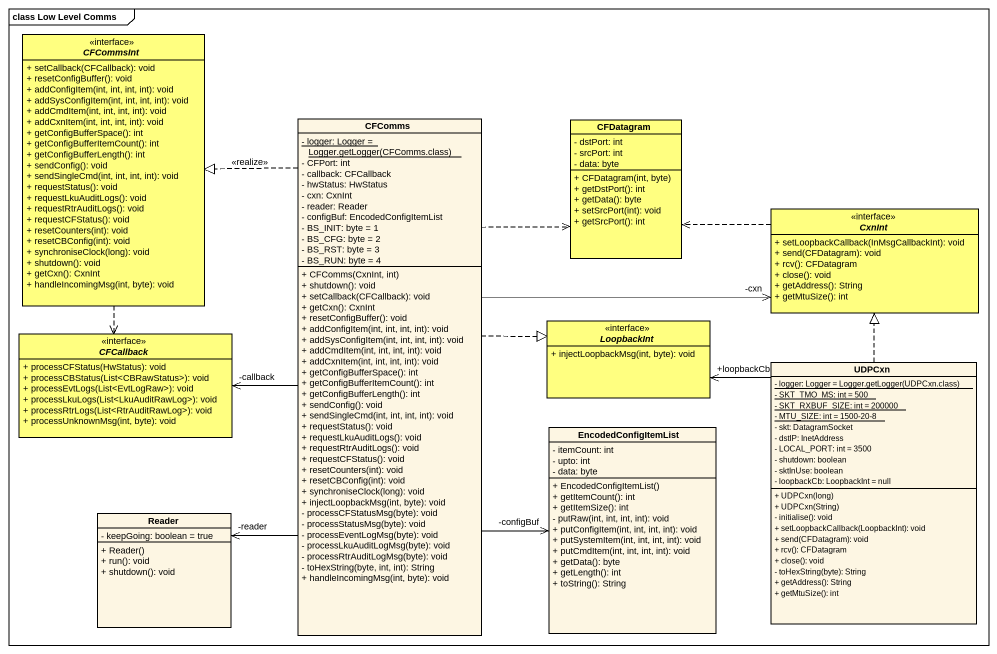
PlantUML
@startuml
mainframe class Low Level Comms
hide circle
hide empty members
skinparam classAttributeIconSize 0
interface CFCommsInt <<interface>> #FFFF80 {
  + setCallback(CFCallback): void
  + resetConfigBuffer(): void
  + addConfigItem(int, int, int, int): void
  + addSysConfigItem(int, int, int, int): void
  + addCmdItem(int, int, int, int): void
  + addCxnItem(int, int, int, int): void
  + getConfigBufferSpace(): int
  + getConfigBufferItemCount(): int
  + getConfigBufferLength(): int
  + sendConfig(): void
  + sendSingleCmd(int, int, int, int): void
  + requestStatus(): void
  + requestLkuAuditLogs(): void
  + requestRtrAuditLogs(): void
  + requestCFStatus(): void
  + resetCounters(int): void
  + resetCBConfig(int): void
  + synchroniseClock(long): void
  + shutdown(): void
  + getCxn(): CxnInt
  + handleIncomingMsg(int, byte): void
}
class CFComms {
  {static} {field} - logger: Logger = Logger.getLogger(CFComms.class)
  - CFPort: int
  - callback: CFCallback
  - hwStatus: HwStatus
  - cxn: CxnInt
  - reader: Reader
  - configBuf: EncodedConfigItemList
  - BS_INIT: byte = 1
  - BS_CFG: byte = 2
  - BS_RST: byte = 3
  - BS_RUN: byte = 4
  + CFComms(CxnInt, int)
  + shutdown(): void
  + setCallback(CFCallback): void
  + getCxn(): CxnInt
  + resetConfigBuffer(): void
  + addConfigItem(int, int, int, int): void
  + addSysConfigItem(int, int, int, int): void
  + addCmdItem(int, int, int, int): void
  + addCxnItem(int, int, int, int): void
  + getConfigBufferSpace(): int
  + getConfigBufferItemCount(): int
  + getConfigBufferLength(): int
  + sendConfig(): void
  + sendSingleCmd(int, int, int, int): void
  + requestStatus(): void
  + requestLkuAuditLogs(): void
  + requestRtrAuditLogs(): void
  + requestCFStatus(): void
  + resetCounters(int): void
  + resetCBConfig(int): void
  + synchroniseClock(long): void
  + injectLoopbackMsg(int, byte): void
  - processCFStatusMsg(byte): void
  - processStatusMsg(byte): void
  - processEventLogMsg(byte): void
  - processLkuAuditLogMsg(byte): void
  - processRtrAuditLogMsg(byte): void
  - toHexString(byte, int, int): String
  + handleIncomingMsg(int, byte): void
}
class CFDatagram #FFFF80 {
  - dstPort: int
  - srcPort: int
  - data: byte
  + CFDatagram(int, byte)
  + getDstPort(): int
  + getData(): byte
  + setSrcPort(int): void
  + getSrcPort(): int
}
interface CxnInt <<interface>> #FFFF80 {
  + setLoopbackCallback(InMsgCallbackInt): void
  + send(CFDatagram): void
  + rcv(): CFDatagram
  + close(): void
  + getAddress(): String
  + getMtuSize(): int
}
interface LoopbackInt <<interface>> #FFFF80 {
  + injectLoopbackMsg(int, byte): void
}
interface CFCallback <<interface>> #FFFF80 {
  + processCFStatus(HwStatus): void
  + processCBStatus(List<CBRawStatus>): void
  + processEvtLogs(List<EvtLogRaw>): void
  + processLkuLogs(List<LkuAuditRawLog>): void
  + processRtrLogs(List<RtrAuditRawLog>): void
  + processUnknownMsg(int, byte): void
}
class UDPCxn {
  {static} {field} - logger: Logger = Logger.getLogger(UDPCxn.class)
  {static} - SKT_TMO_MS: int = 500
  {static} - SKT_RXBUF_SIZE: int = 200000
  {static} - MTU_SIZE: int = 1500-20-8
  - skt: DatagramSocket
  - dstIP: InetAddress
  - LOCAL_PORT: int = 3500
  - shutdown: boolean
  - sktInUse: boolean
  - loopbackCb: LoopbackInt = null
  + UDPCxn(long)
  + UDPCxn(String)
  - initialise(): void
  + setLoopbackCallback(LoopbackInt): void
  + send(CFDatagram): void
  + rcv(): CFDatagram
  + close(): void
  - toHexString(byte): String
  + getAddress(): String
  + getMtuSize(): int
}
class EncodedConfigItemList {
  - itemCount: int
  - upto: int
  - data: byte
  + EncodedConfigItemList()
  + getItemCount(): int
  + getItemSize(): int
  - putRaw(int, int, int, int): void
  + putConfigItem(int, int, int, int): void
  + putSystemItem(int, int, int, int): void
  + putCmdItem(int, int, int, int): void
  + getData(): byte
  + getLength(): int
  + toString(): String
}
class Reader {
  - keepGoing: boolean = true
  + Reader()
  + run(): void
  + shutdown(): void
}
CFCommsInt ..> CFCallback
CFComms .up.|> CFCommsInt : <<realize>>
CFComms .up.> CFDatagram
CFComms -right-> "-cxn" CxnInt
CFComms .right.|> LoopbackInt
CFComms -left-> "-callback" CFCallback
CFComms --> "-configBuf" EncodedConfigItemList
CFComms --> "-reader" Reader
CxnInt .left.> CFDatagram
UDPCxn .up.|> CxnInt
UDPCxn -left-> "+loopbackCb" LoopbackInt
@enduml
